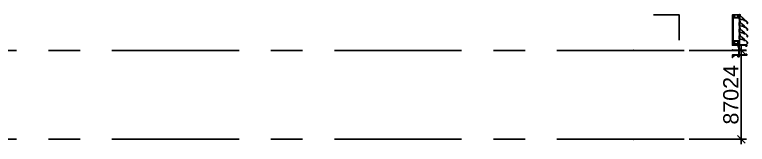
# Model space of a CAD drawing. Header units: millimetres. Extents: x 2519235 to 7246330, y 25937 to 201821.
# Drawn here: x 2646263 to 2653466, y 168630 to 169900 of the extents above; entities that cross this region are included whole.
import ezdxf

# ---------------------------------------------------------------- set-up
doc = ezdxf.new("R2010")
doc.units = ezdxf.units.MM
doc.set_wipeout_variables(frame=1)
doc.linetypes.add('CENTER', pattern=[50.8, 31.75, -6.35, 6.35, -6.35])
doc.linetypes.add('TA_GL_005.00000', pattern=[13.75, 5, -1.25, 1.25, -1.25, 5])
for name, color, linetype in [('000 - 0_SYM_DWG_GRIDLINE_MAIN_COLOR_251', 7, 'Continuous'), ('010 - ASPG_ACCESSORIES_MAIN_COLOR_1', 7, 'Continuous'), ('010 - ASPG_EXTR_DEF_SUB', 7, 'Continuous'), ('010 - ASPG_EXTR_MAIN_COLOR_2', 7, 'Continuous'), ('010 - ASPG_FASTERN_DEF_SUB', 7, 'Continuous'), ('010 - ASPG_FRAMING_CUT_COLOR_4', 7, 'Continuous'), ('010 - ASPG_FRAMING_DEF_SUB', 7, 'Continuous'), ('010 - ASPG_FRAMING_HATCH_', 7, 'Continuous'), ('010 - ASPG_FRAMING_MAIN_COLOR_2', 7, 'Continuous'), ('010 - ASPG_FRAMING_SUB_COLOR_2', 7, 'Continuous'), ('010 - ASPG_FRAMING_WIPEOUT_', 7, 'Continuous'), ('BOLT & SCREW', 7, 'Continuous'), ('Center Line', 7, 'CENTER')]:
    doc.layers.add(name, color=color, linetype=linetype)
doc.layers.add('12-GRID', color=7, linetype='CENTER', lineweight=13)
doc.layers.add('SCREW', color=7, linetype='Continuous', lineweight=5)
doc.styles.add('FAMELINE_FOR_CKST', font='arial.ttf')
doc.styles.add('TA', font='', dxfattribs={"height": 4.5})
doc.styles.get('TA').set_extended_font_data('Cordia New')
doc.dimstyles.new('FAMELINE-CKST_E-E', dxfattribs={"dimtxt": 0.3, "dimasz": 0.15, "dimexe": 0.1, "dimexo": 0.1, "dimgap": 0.05, "dimtad": 1, "dimzin": 0, "dimdsep": 46, "dimtxsty": 'FAMELINE_FOR_CKST', "dimblk1": 'OBLIQUE', "dimblk2": 'OBLIQUE', "dimsah": 1, "dimcen": 0.1, "dimdle": 0.1, "dimclrd": 7, "dimclre": 7, "dimclrt": 7, "dimadec": 0, "dimazin": 0, "dimtfac": 1, "dimtix": 1, "dimtmove": 2, "dimatfit": 3, "dimfxl": 1, "dimtolj": 1, "dimtzin": 0, "dimlwd": -1, "dimlwe": -1, "dimarcsym": 0})
pattern_1 = [(270, (1257419.24324, -520041.6224), (0.65495992507, -1.1344238721), [0.7562825814, -1.5125651628]), (30, (1257419.24324, -520041.6224), (0.65495992936, 1.1344238696), [0.7562825814, -1.5125651628]), (330, (1257419.24324, -520041.6224), (1.30991985442, -2.48e-09), [-1.5125651628, 0.7562825814])]
pattern_2 = [(315, (1257419.4929, -520021.6224), (1.3369313545, 1.3369313545), []), (45, (1257419.4929, -520021.6224), (-1.3369313545, 1.3369313545), [])]
pattern_3 = [(270, (1257419.4425, -520043.9224), (0.65495992507, -1.1344238721), [0.7562825814, -1.5125651628]), (30, (1257419.4425, -520043.9224), (0.65495992936, 1.1344238696), [0.7562825814, -1.5125651628]), (330, (1257419.4425, -520043.9224), (1.30991985442, -2.48e-09), [-1.5125651628, 0.7562825814])]
pattern_4 = [(315, (1257419.1929, -520023.9224), (1.3369313545, 1.3369313545), []), (45, (1257419.1929, -520023.9224), (-1.3369313545, 1.3369313545), [])]

# ---------------------------------------------------------------- blocks, each defined once
blk = doc.blocks.new('*U1097')
at = {"layer": '000 - 0_SYM_DWG_GRIDLINE_MAIN_COLOR_251', "color": 7, "linetype": 'ByBlock', "ltscale": 5}
blk.add_line((10, 0), (-265.69, 0), dxfattribs=at)
at = {"layer": '000 - 0_SYM_DWG_GRIDLINE_MAIN_COLOR_251', "color": 7}
for p in [(-255.69, 0), (0, 0)]:
    blk.add_point(p, dxfattribs=at)
at = {"color": 7, "style": 'TA', "flags": 1}
blk.add_attdef('LOCATION', (6, -6), '', height=4.5, rotation=270, dxfattribs=at)
blk = doc.blocks.new('*U2952')
at = {"layer": '12-GRID', "color": 7, "linetype": 'CENTER'}
for p, q in [((0, -6.2), (0, 2.2)), ((-4.2, -2), (4.2, -2))]:
    blk.add_line(p, q, dxfattribs=at)
at = {"layer": 'BOLT & SCREW', "color": 7}
for p, q in [((-0.6, -1.8), (-1.8, -1.6)), ((-0.6, -2.2), (-1.8, -2.4)), ((-0.5, -1.8), (-0.9, -1.6)), ((-0.5, -2.2), (-0.9, -2.4)), ((-0.2, -1.4), (-0.4, -0.2)), ((-0.2, -1.5), (-0.4, -1.1)), ((-0.2, -2.5), (-0.4, -2.9)), ((-0.2, -2.6), (-0.4, -3.8)), ((0.2, -1.4), (0.4, -0.2)), ((0.2, -1.5), (0.4, -1.1)), ((0.4, -2.9), (0.2, -2.5)), ((0.2, -2.6), (0.4, -3.8)), ((0.5, -1.8), (0.9, -1.6)), ((0.5, -2.2), (0.9, -2.4)), ((0.6, -1.8), (1.8, -1.6)), ((0.6, -2.2), (1.8, -2.4))]:
    blk.add_line(p, q, dxfattribs=at)
for points in [[(-1.8, -1.6), (-0.9, -1.6, 0.414214), (-0.4, -1.1), (-0.4, -0.2), (0.4, -0.2), (0.4, -1.1, 0.414214), (0.9, -1.6), (1.8, -1.6), (1.8, -2.4), (0.9, -2.4, 0.414214), (0.4, -2.9), (0.4, -3.8), (-0.4, -3.8), (-0.4, -2.9, 0.414214), (-0.9, -2.4), (-1.8, -2.4)], [(0.2, -2.5, -0.414214), (0.5, -2.2), (0.6, -2.2), (0.6, -1.8), (0.5, -1.8, -0.414214), (0.2, -1.5), (0.2, -1.4), (-0.2, -1.4), (-0.2, -1.5, -0.414214), (-0.5, -1.8), (-0.6, -1.8), (-0.6, -2.2), (-0.5, -2.2, -0.414214), (-0.2, -2.5), (-0.2, -2.6), (0.2, -2.6)]]:
    blk.add_lwpolyline(points, format="xyb", close=True, dxfattribs=at)
blk.add_circle((0, -2), 3.5, dxfattribs=at)
blk = doc.blocks.new('000_ASPG_TYP_FILES_20260218-010703_FRAME_EXTR_')
at = {"layer": '010 - ASPG_FRAMING_HATCH_'}
h = blk.add_hatch(dxfattribs=at)
h.set_pattern_fill('ANSI32', scale=0.1, angle=180)
edge = h.paths.add_edge_path()
edge.add_line((2, 16), (2, 2))
edge.add_line((2, 2), (39.7, 2))
edge.add_arc((39.7, 1.7), 0.3, 0, 90, ccw=False)
edge.add_line((40, 1.7), (40, 0.3))
edge.add_arc((39.7, 0.3), 0.3, -90, 0, ccw=False)
edge.add_line((39.7, 0), (0.3, 0))
edge.add_arc((0.3, 0.3), 0.3, 180, 270, ccw=False)
edge.add_line((0, 0.3), (0, 17.7))
edge.add_arc((0.3, 17.7), 0.3, 90, 180, ccw=False)
edge.add_line((0.3, 18), (22.6, 18))
edge.add_arc((22.6, 18.5), 0.5, 270, 380.20955)
edge.add_arc((26.2, 19.8), 3.35, 182.06379, 200.20955, ccw=False)
edge.add_arc((23.6, 19.7), 0.76, 2.06379, 182.06379, ccw=False)
edge.add_arc((26.2, 19.8), 1.83, 182.06379, 447.93621)
edge.add_arc((26.3, 22.4), 0.76, 87.93621, 267.93621, ccw=False)
edge.add_arc((26.2, 19.8), 3.35, 69.79045, 87.93621, ccw=False)
edge.add_arc((27.5, 23.4), 0.5, 249.79045, 360)
edge.add_line((28, 23.4), (28, 26.7))
edge.add_line((28, 26.7), (28.5, 27.2))
edge.add_line((28.5, 27.2), (28, 27.7))
edge.add_line((28, 27.7), (28, 38.6))
edge.add_line((28, 38.6), (28.5, 39.1))
edge.add_line((28.5, 39.1), (28, 39.6))
edge.add_line((28, 39.6), (28, 42.9))
edge.add_arc((27.5, 42.9), 0.5, 0, 110.20955)
edge.add_arc((26.2, 46.5), 3.35, 272.06379, 290.20955, ccw=False)
edge.add_arc((26.3, 43.9), 0.76, 92.06379, 272.06379, ccw=False)
edge.add_arc((26.2, 46.5), 1.83, 272.06379, 537.93621)
edge.add_arc((23.6, 46.6), 0.76, 177.93621, 357.93621, ccw=False)
edge.add_arc((26.2, 46.5), 3.35, 159.79045, 177.93621, ccw=False)
edge.add_arc((22.6, 47.8), 0.5, 339.79045, 450)
edge.add_line((22.6, 48.3), (0.3, 48.3))
edge.add_arc((0.3, 48.6), 0.3, 180, 270, ccw=False)
edge.add_line((0, 48.6), (0, 60))
edge.add_arc((0.3, 60), 0.3, 90, 180, ccw=False)
edge.add_line((0.3, 60.3), (5, 60.3))
edge.add_line((5, 60.3), (5, 65))
edge.add_arc((5.3, 65), 0.3, 90, 180, ccw=False)
edge.add_line((5.3, 65.3), (30, 65.3))
edge.add_line((30, 65.3), (30, 63.6))
edge.add_arc((29.7, 63.6), 0.3, -90, 0, ccw=False)
edge.add_line((29.7, 63.3), (7.3, 63.3))
edge.add_arc((7.3, 63), 0.3, 90, 180)
edge.add_line((7, 63), (7, 58.3))
edge.add_line((7, 58.3), (2.3, 58.3))
edge.add_arc((2.3, 58), 0.3, 90, 180)
edge.add_line((2, 58), (2, 50.6))
edge.add_arc((2.3, 50.6), 0.3, 180, 270)
edge.add_line((2.3, 50.3), (29.7, 50.3))
edge.add_arc((29.7, 50), 0.3, 0, 90, ccw=False)
edge.add_line((30, 50), (30, 26.7))
edge.add_line((30, 26.7), (30, 16.3))
edge.add_arc((29.7, 16.3), 0.3, -90, 0, ccw=False)
edge.add_line((29.7, 16), (2, 16))
at = {"layer": '010 - ASPG_FRAMING_CUT_COLOR_4', "color": 7}
blk.add_lwpolyline([(2, 16), (2, 2), (39.7, 2, -0.414214), (40, 1.7), (40, 0.3, -0.414214), (39.7, 0), (0.3, 0, -0.414214), (0, 0.3), (0, 17.7, -0.414214), (0.3, 18), (22.6, 18, 0.52173), (23, 18.7, -0.079342), (22.8, 19.7, -1), (24.3, 19.8, 2.296346), (26.2, 21.7, -1), (26.3, 23.2, -0.079342), (27.3, 23, 0.52173), (28, 23.4), (28, 26.7), (28.5, 27.2), (28, 27.7), (28, 38.6), (28.5, 39.1), (28, 39.6), (28, 42.9, 0.52173), (27.3, 43.3, -0.079342), (26.3, 43.1, -1), (26.2, 44.6, 2.296346), (24.3, 46.5, -1), (22.8, 46.6, -0.079342), (23, 47.6, 0.52173), (22.6, 48.3), (0.3, 48.3, -0.414214), (0, 48.6), (0, 60, -0.414214), (0.3, 60.3), (5, 60.3), (5, 65, -0.414214), (5.3, 65.3), (30, 65.3), (30, 63.6, -0.414214), (29.7, 63.3), (7.3, 63.3, 0.414214), (7, 63), (7, 58.3), (2.3, 58.3, 0.414214), (2, 58), (2, 50.6, 0.414214), (2.3, 50.3), (29.7, 50.3, -0.414214), (30, 50), (30, 26.7), (30, 16.3, -0.414214), (29.7, 16)], format="xyb", close=True, dxfattribs=at)
at = {"color": 7}
for p in [(26.2, 48.5), (26.2, 21.8)]:
    blk.add_blockref('*U2952', p, dxfattribs=at)
blk = doc.blocks.new('*U2949')
at = {"layer": '010 - ASPG_FRAMING_HATCH_', "transparency": 33554585}
h = blk.add_hatch(dxfattribs=at)
h.set_pattern_fill('ANSI32', scale=0.25)
edge = h.paths.add_edge_path()
edge.add_line((2, -50), (2, -75))
edge.add_line((2, -75), (0, -75))
edge.add_line((0, -75), (0, -49))
edge.add_arc((1, -49), 1, 90, 180, ccw=False)
edge.add_line((1, -48), (63, -48))
edge.add_arc((63, -47), 1, 270, 360)
edge.add_line((64, -47), (64, 47))
edge.add_arc((63, 47), 1, 0, 90)
edge.add_line((63, 48), (1, 48))
edge.add_arc((1, 49), 1, 180, 270, ccw=False)
edge.add_line((0, 49), (0, 75))
edge.add_line((0, 75), (2, 75))
edge.add_line((2, 75), (2, 50))
edge.add_line((2, 50), (141, 50))
edge.add_line((141, 50), (141, 41))
edge.add_arc((140, 41), 1, 270, 360, ccw=False)
edge.add_line((140, 40), (132, 40))
edge.add_arc((132, 41), 1, 180, 270, ccw=False)
edge.add_line((131, 41), (131, 47))
edge.add_arc((130, 47), 1, 0, 90)
edge.add_line((130, 48), (67, 48))
edge.add_arc((67, 47), 1, 90, 180)
edge.add_line((66, 47), (66, -47))
edge.add_arc((67, -47), 1, 180, 270)
edge.add_line((67, -48), (130, -48))
edge.add_arc((130, -47), 1, 270, 360)
edge.add_line((131, -47), (131, -41))
edge.add_arc((132, -41), 1, 90, 180, ccw=False)
edge.add_line((132, -40), (140, -40))
edge.add_arc((140, -41), 1, 0, 90, ccw=False)
edge.add_line((141, -41), (141, -50))
edge.add_line((141, -50), (2, -50))
h.paths.add_polyline_path([(139, 48), (139, 42), (133, 42), (133, 48)], flags=16)
h.paths.add_polyline_path([(139, -48), (139, -42), (133, -42), (133, -48)], flags=16)
at = {"layer": '010 - ASPG_FRAMING_HATCH_'}
h = blk.add_hatch(dxfattribs=at)
h.set_pattern_fill('ANSI37', scale=0.595498, angle=-90)
h.set_pattern_definition(pattern_4)
edge = h.paths.add_edge_path()
edge.add_ellipse((11.5, 55), major_axis=(0, -5), ratio=0.644482, start_angle=180, end_angle=360, ccw=False)
edge.add_line((11.5, 60), (2, 60))
edge.add_arc((-7.9, 55), 11.1, -26.79627, 26.79627, ccw=False)
edge.add_line((2, 50), (11.5, 50))
h = blk.add_hatch(dxfattribs=at)
h.set_pattern_fill('HONEY', scale=0.238199, angle=-90)
h.set_pattern_definition(pattern_3)
edge = h.paths.add_edge_path()
edge.add_ellipse((11.8, 55), major_axis=(0, -5), ratio=0.644482, start_angle=0, end_angle=360, ccw=False)
h = blk.add_hatch(dxfattribs=at)
h.set_pattern_fill('HONEY', scale=0.238199, angle=-90)
h.set_pattern_definition(pattern_1)
edge = h.paths.add_edge_path()
edge.add_ellipse((57.5, 55), major_axis=(0, -5), ratio=0.644482, start_angle=0, end_angle=360)
h = blk.add_hatch(dxfattribs=at)
h.set_pattern_fill('ANSI37', scale=0.595498, angle=-90)
h.set_pattern_definition(pattern_2)
edge = h.paths.add_edge_path()
edge.add_ellipse((57.8, 55), major_axis=(0, -5), ratio=0.644482, start_angle=0, end_angle=180)
edge.add_line((57.8, 60), (62, 60))
edge.add_arc((62, 60.3), 0.3, -90, 0)
edge.add_line((62.3, 60.3), (62.3, 61))
edge.add_line((62.3, 61), (61.8, 61.5))
edge.add_line((61.8, 61.5), (62.3, 62))
edge.add_line((62.3, 62), (61.8, 62.5))
edge.add_line((61.8, 62.5), (62.3, 63))
edge.add_line((62.3, 63), (61.8, 63.5))
edge.add_line((61.8, 63.5), (62.3, 64))
edge.add_line((62.3, 64), (62.3, 65))
edge.add_line((62.3, 65), (63.3, 65))
edge.add_line((63.3, 65), (63.8, 65.5))
edge.add_line((63.8, 65.5), (64.3, 65))
edge.add_line((64.3, 65), (64.8, 65.5))
edge.add_line((64.8, 65.5), (65.3, 65))
edge.add_line((65.3, 65), (65.8, 65.5))
edge.add_line((65.8, 65.5), (66.3, 65))
edge.add_line((66.3, 65), (67, 65))
edge.add_arc((67, 65.3), 0.3, -90, 0)
edge.add_line((67.3, 65.3), (67.3, 60))
edge.add_arc((77.2, 55), 11.1, 153.20373, 206.79627)
edge.add_line((67.3, 50), (57.8, 50))
h = blk.add_hatch(dxfattribs=at)
h.set_pattern_fill('ANSI37', scale=0.595498, angle=-90)
h.set_pattern_definition(pattern_4)
edge = h.paths.add_edge_path()
edge.add_ellipse((11.5, -55), major_axis=(0, 5), ratio=0.644482, start_angle=0, end_angle=180)
edge.add_line((11.5, -60), (2, -60))
edge.add_arc((-7.9, -55), 11.1, 333.20373, 386.79627)
edge.add_line((2, -50), (11.5, -50))
h = blk.add_hatch(dxfattribs=at)
h.set_pattern_fill('HONEY', scale=0.238199, angle=-90)
h.set_pattern_definition(pattern_3)
edge = h.paths.add_edge_path()
edge.add_ellipse((11.8, -55), major_axis=(0, 5), ratio=0.644482, start_angle=0, end_angle=360)
h = blk.add_hatch(dxfattribs=at)
h.set_pattern_fill('HONEY', scale=0.238199, angle=-90)
h.set_pattern_definition(pattern_1)
edge = h.paths.add_edge_path()
edge.add_ellipse((57.5, -55), major_axis=(0, 5), ratio=0.644482, start_angle=0, end_angle=360, ccw=False)
h = blk.add_hatch(dxfattribs=at)
h.set_pattern_fill('ANSI37', scale=0.595498, angle=-90)
h.set_pattern_definition(pattern_2)
edge = h.paths.add_edge_path()
edge.add_ellipse((57.8, -55), major_axis=(0, 5), ratio=0.644482, start_angle=180, end_angle=360, ccw=False)
edge.add_line((57.8, -60), (62, -60))
edge.add_arc((62, -60.3), 0.3, 360, 450, ccw=False)
edge.add_line((62.3, -60.3), (62.3, -61))
edge.add_line((62.3, -61), (61.8, -61.5))
edge.add_line((61.8, -61.5), (62.3, -62))
edge.add_line((62.3, -62), (61.8, -62.5))
edge.add_line((61.8, -62.5), (62.3, -63))
edge.add_line((62.3, -63), (61.8, -63.5))
edge.add_line((61.8, -63.5), (62.3, -64))
edge.add_line((62.3, -64), (62.3, -65))
edge.add_line((62.3, -65), (63.3, -65))
edge.add_line((63.3, -65), (63.8, -65.5))
edge.add_line((63.8, -65.5), (64.3, -65))
edge.add_line((64.3, -65), (64.8, -65.5))
edge.add_line((64.8, -65.5), (65.3, -65))
edge.add_line((65.3, -65), (65.8, -65.5))
edge.add_line((65.8, -65.5), (66.3, -65))
edge.add_line((66.3, -65), (67, -65))
edge.add_arc((67, -65.3), 0.3, 360, 450, ccw=False)
edge.add_line((67.3, -65.3), (67.3, -60))
edge.add_arc((77.2, -55), 11.1, 153.20373, 206.79627, ccw=False)
edge.add_line((67.3, -50), (57.8, -50))
at = {"layer": '010 - ASPG_FASTERN_DEF_SUB', "color": 7}
blk.add_point((0, 0), dxfattribs=at)
at = {"layer": '010 - ASPG_FRAMING_CUT_COLOR_4', "color": 7}
blk.add_lwpolyline([(2, -50), (2, -75), (0, -75), (0, -49, -0.414214), (1, -48), (63, -48, 0.414214), (64, -47), (64, 47, 0.414214), (63, 48), (1, 48, -0.414214), (0, 49), (0, 75), (2, 75), (2, 50), (141, 50), (141, 41, -0.414214), (140, 40), (132, 40, -0.414214), (131, 41), (131, 47, 0.414214), (130, 48), (67, 48, 0.414214), (66, 47), (66, -47, 0.414214), (67, -48), (130, -48, 0.414214), (131, -47), (131, -41, -0.414214), (132, -40), (140, -40, -0.414214), (141, -41), (141, -50)], format="xyb", close=True, dxfattribs=at)
for points in [[(139, 48), (139, 42), (133, 42), (133, 48)], [(139, -48), (139, -42), (133, -42), (133, -48)]]:
    blk.add_lwpolyline(points, close=True, dxfattribs=at)
at = {"layer": '010 - ASPG_FRAMING_DEF_SUB', "color": 7, "transparency": 33554508}
blk.add_line((136.5, 0), (-4.5, 0), dxfattribs=at)
at = {"layer": '010 - ASPG_FRAMING_DEF_SUB', "color": 7, "transparency": 33554457}
for points in [[(2, 50), (15, 50), (15, 60), (2, 60)], [(54.3, 50), (67.3, 50), (67.3, 65.5), (54.3, 65.5)], [(2, -50), (15, -50), (15, -60), (2, -60)], [(54.3, -50), (67.3, -50), (67.3, -65.5), (54.3, -65.5)]]:
    blk.add_lwpolyline(points, close=True, dxfattribs=at)
at = {"layer": '010 - ASPG_FRAMING_SUB_COLOR_2', "color": 7}
for points in [[(11.8, 50), (2, 50, 0.238199), (2, 60), (11.8, 60)], [(57.5, 50), (67.3, 50, -0.238199), (67.3, 60), (67.3, 65.3, -0.414214), (67, 65), (66.3, 65), (65.8, 65.5), (65.3, 65), (64.8, 65.5), (64.3, 65), (63.8, 65.5), (63.3, 65), (62.3, 65), (62.3, 64), (61.8, 63.5), (62.3, 63), (61.8, 62.5), (62.3, 62), (61.8, 61.5), (62.3, 61), (62.3, 60.3, -0.414214), (62, 60), (57.5, 60)], [(11.8, -50), (2, -50, -0.238199), (2, -60), (11.8, -60)], [(57.5, -50), (67.3, -50, 0.238199), (67.3, -60), (67.3, -65.3, 0.414214), (67, -65), (66.3, -65), (65.8, -65.5), (65.3, -65), (64.8, -65.5), (64.3, -65), (63.8, -65.5), (63.3, -65), (62.3, -65), (62.3, -64), (61.8, -63.5), (62.3, -63), (61.8, -62.5), (62.3, -62), (61.8, -61.5), (62.3, -61), (62.3, -60.3, 0.414214), (62, -60), (57.5, -60)]]:
    blk.add_lwpolyline(points, format="xyb", dxfattribs=at)
at = {"layer": '010 - ASPG_FRAMING_SUB_COLOR_2', "color": 7, "extrusion": (0, 0, -1)}
for centre, major_axis in [((11.8, 55), (0, -5)), ((57.5, -55), (0, 5))]:
    blk.add_ellipse(centre, major_axis=major_axis, ratio=0.644482, dxfattribs=at)
at = {"layer": '010 - ASPG_FRAMING_SUB_COLOR_2', "color": 7}
for centre, major_axis in [((57.5, 55), (0, -5)), ((11.8, -55), (0, 5))]:
    blk.add_ellipse(centre, major_axis=major_axis, ratio=0.644482, dxfattribs=at)
blk = doc.blocks.new('PZG35-9D5')
at = {"layer": 'Center Line', "color": 7}
blk.add_line((0, 3.7), (0, -10.5), dxfattribs=at)
at = {"layer": 'SCREW', "color": 7}
for p, q in [((-1.4, 0), (-1.4, -1.1)), ((1.4, 0), (1.4, -0.6)), ((-1.9, -1.4), (1.9, -0.9)), ((-1.9, -1.4), (-1.4, -1.1)), ((-1.9, -1.4), (-1.4, -1.7)), ((-1.9, -2.7), (1.9, -2.2)), ((-1.9, -2.7), (-1.4, -2.4)), ((-1.9, -2.7), (-1.4, -3)), ((-1.9, -4), (-1.4, -3.7)), ((-1.9, -4), (-1, -3.9)), ((-1.9, -4), (-1.4, -4.3)), ((-1.4, -1.1), (1.4, -0.6)), ((-1.4, -1.7), (1.4, -1.2)), ((-1.4, -1.7), (-1.4, -2.4)), ((-1.4, -2.4), (1.4, -1.9)), ((-1.4, -3), (1.4, -2.5)), ((-1.4, -3), (-1.4, -3.7)), ((-1.4, -3.7), (-0.8, -3.6)), ((-1.4, -4.3), (-1.4, -8.1)), ((-1.4, -4.3), (-1.2, -4.3)), ((0, -9.5), (-1.4, -8.1)), ((0, -9.5), (1.4, -8.1)), ((0.6, -3.3), (1.4, -3.2)), ((0.7, -3.7), (1.9, -3.5)), ((0.7, -3.9), (1.4, -3.8)), ((0.7, -4.6), (1.4, -4.5)), ((0.7, -5), (1.9, -4.8)), ((0.7, -5.2), (1.4, -5.1)), ((1.9, -0.9), (1.4, -0.6)), ((1.9, -0.9), (1.4, -1.2)), ((1.4, -1.2), (1.4, -1.9)), ((1.9, -2.2), (1.4, -1.9)), ((1.9, -2.2), (1.4, -2.5)), ((1.4, -2.5), (1.4, -3.2)), ((1.9, -3.5), (1.4, -3.2)), ((1.9, -3.5), (1.4, -3.8)), ((1.4, -3.8), (1.4, -4.5)), ((1.9, -4.8), (1.4, -4.5)), ((1.9, -4.8), (1.4, -5.1)), ((1.4, -5.1), (1.4, -8.1))]:
    blk.add_line(p, q, dxfattribs=at)
blk.add_lwpolyline([(0, -9.5), (0.7, -5.2), (0.7, -3.6, 0.417657), (0.4, -3.3, 0.108102), (-0.8, -3.6), (-1.4, -4.7)], format="xyb", dxfattribs=at)
blk = doc.blocks.new('*U2951')
at = {"layer": 'SCREW', "color": 7}
blk.add_lwpolyline([(3, 1.8, 0.09906), (0.8, 2.5), (0.8, 2.3), (-0.8, 2.3), (-0.8, 2.5, 0.09906), (-3, 1.8, 0.266588), (-3.5, 1), (-3.5, 0.2, 0.414214), (-3.3, 0), (3.3, 0, 0.414214), (3.5, 0.2), (3.5, 1, 0.266588)], format="xyb", close=True, dxfattribs=at)
blk.add_blockref('PZG35-9D5', (0, 0), dxfattribs=at)
blk = doc.blocks.new('*U2950')
at = {"color": 7}
blk.add_point((0, 0), dxfattribs=at)
at = {"layer": '010 - ASPG_ACCESSORIES_MAIN_COLOR_1', "color": 7}
blk.add_lwpolyline([(-39.7, -0.6, 0.414214), (-40, -0.9), (-40, -7.4, 0.57735), (-39.7, -7.6), (-36.6, -5.8, 0.767327), (-36.8, -5.3), (-37.9, -5.3, -0.414214), (-38.2, -5), (-38.2, -2.8, -0.414214), (-38, -2.6), (-32.2, -2.6, -0.388879), (-32, -2.8), (-31.8, -4.3, 0.388879), (-31.3, -4.8), (-30.3, -4.8, 0.414214), (-30, -4.5), (-30, -2.9, -0.414214), (-29.7, -2.6), (0.4, -2.6, -0.378969), (3.4, -5.2), (8, -42.5, 0.446593), (11.6, -45.1, -0.489802), (16.1, -48.7), (16.1, -49.4, -0.18248), (15.8, -50, -0.267949), (15.3, -50.2, 1.122115), (15.1, -52.3, 0.405004), (18.1, -49.4), (18.1, -48.7, 0.489805), (11.2, -43.1, -0.446597), (9.9, -42.3), (4.9, -0.8, 0.364176), (4.6, -0.6)], format="xyb", close=True, dxfattribs=at)
at = {"layer": '010 - ASPG_EXTR_DEF_SUB', "color": 7}
for p in [(-40, -0.5), (43.4, -76.9), (43.4, -77.5)]:
    blk.add_point(p, dxfattribs=at)
at = {"layer": '010 - ASPG_EXTR_MAIN_COLOR_2', "color": 7}
blk.add_lwpolyline([(11.4, -48.2), (11.5, -47.4), (12.2, -47.6), (12.3, -46.8, -0.535538), (14.2, -49.2, 0.991572), (15.7, -49.6, 1.157025), (8.8, -48.8, -0.688558), (8.3, -49), (-17.1, -22.2), (-32.3, -6.1), (-32.3, -2.9, 0.414312), (-32.6, -2.6), (-37.5, -2.6, 0.414116), (-37.8, -2.9), (-37.8, -4.3, 0.414214), (-37.5, -4.6), (-36, -4.6, -0.205895), (-35.8, -4.7), (33.2, -77.5), (43.1, -77.5, 0.668179), (43.4, -77), (40.5, -74.2, 0.668179), (40, -74.4), (40, -76), (33.9, -76), (11.9, -52.8, -0.558354), (12.1, -52, 0.766275), (12, -50.4, -0.438583), (10.7, -48.1)], format="xyb", close=True, dxfattribs=at)
at = {"layer": 'SCREW', "color": 7, "rotation": 180}
for p in [(-21.6, -2.5), (-8.2, -2.5)]:
    blk.add_blockref('*U2951', p, dxfattribs=at)
blk = doc.blocks.new('*U1093')
at = {"color": 7}
blk.add_wipeout([(346.3, 4), (60, 4), (60, 69.3), (346.3, 69.3)], dxfattribs=at).dxf.layer = '010 - ASPG_FRAMING_WIPEOUT_'
blk.add_point((60, 69.5), dxfattribs=at)
at = {"layer": '010 - ASPG_FRAMING_MAIN_COLOR_2', "color": 7}
blk.add_lwpolyline([(316.3, 69.3), (90, 69.3), (90, 6), (316.3, 6)], close=True, dxfattribs=at)
at = {"layer": '010 - ASPG_FRAMING_SUB_COLOR_2', "color": 7}
for points in [[(346.3, 4), (60, 4), (60, 69.3), (346.3, 69.3)], [(60, 2), (60, 4), (346.3, 4), (346.3, 2)]]:
    blk.add_lwpolyline(points, close=True, dxfattribs=at)
at = {"color": 7, "rotation": 180}
for p in [(111.3, 69.3), (176.3, 69.3), (241.3, 69.3), (306.3, 69.3)]:
    blk.add_blockref('*U2950', p, dxfattribs=at)
at = {"color": 7, "transparency": 33554559, "xscale": -1, "rotation": 270}
blk.add_blockref('*U2949', (0, 0), dxfattribs=at)
at = {"color": 7}
blk.add_blockref('000_ASPG_TYP_FILES_20260218-010703_FRAME_EXTR_', (60, 4), dxfattribs=at)
at = {"color": 7, "xscale": -1}
blk.add_blockref('000_ASPG_TYP_FILES_20260218-010703_FRAME_EXTR_', (346.3, 4), dxfattribs=at)
blk = doc.blocks.new('_Oblique')
at = {"color": 7, "linetype": 'ByBlock', "lineweight": -2}
blk.add_line((-0.5, -0.5), (0.5, 0.5), dxfattribs=at)
blk = doc.blocks.new('*D1117')
at = {"color": 7, "transparency": 16777216}
for p, q in [((2653406.5, 169600.1), (2653406.5, 168629.8)), ((2652894, 169550.1), (2653456.5, 169550.1)), ((2652894, 168679.8), (2653456.5, 168679.8))]:
    blk.add_line(p, q, dxfattribs=at)
at = {"layer": 'Defpoints', "color": 7, "transparency": 16777216}
for p in [(2652844, 169550.1), (2652844, 168679.8), (2653406.5, 168679.8)]:
    blk.add_point(p, dxfattribs=at)
at = {"color": 7, "transparency": 16777216, "xscale": 75, "yscale": 75, "zscale": 75}
for p, rotation in [((2653406.5, 169550.1), 90), ((2653406.5, 168679.8), 270)]:
    blk.add_blockref('_Oblique', p, dxfattribs=dict(at, rotation=rotation))
at = {"color": 7, "transparency": 16777216, "insert": (2653304.9, 169115), "char_height": 150, "attachment_point": 5, "rotation": 90, "style": 'FAMELINE_FOR_CKST'}
blk.add_mtext('\\A1;87024', dxfattribs=at)

msp = doc.modelspace()

# ---------------------------------------------------------------- linework, layer by layer
at = {"color": 7}
msp.add_lwpolyline([(2652544.17, 169900.071), (2652794.17, 169900.071), (2652794.17, 169652.071)], dxfattribs=at)

# ---------------------------------------------------------------- block references
at = {"color": 7, "xscale": -1, "rotation": 270}
msp.add_blockref('*U1093', (2653319.288, 169553.091), dxfattribs=at)
at = {"layer": '000 - 0_SYM_DWG_GRIDLINE_MAIN_COLOR_251', "color": 7, "linetype": 'TA_GL_005.00000', "xscale": 50, "yscale": 50, "zscale": 50}
for p in [(2652344.004, 169550.072), (2652344.004, 168679.834)]:
    msp.add_blockref('*U1097', p, dxfattribs=at)

# ---------------------------------------------------------------- next in the draw order: dimensions: what is measured, and where the dimension line sits
at = {"color": 7}
dim = msp.add_linear_dim(base=(2653406.504, 168679.834), p1=(2652844.004, 169550.072), p2=(2652844.004, 168679.834), angle=90, dimstyle='FAMELINE-CKST_E-E', override={"dimscale": 500, "dimdec": 0, "dimlfac": 100, "dimclrd": 7, "dimclre": 7, "dimclrt": 7}, dxfattribs=at)
dim.commit()
dim.dimension.update_dxf_attribs({"geometry": '*D1117', "text_midpoint": (2653304.918, 169114.953)})

doc.saveas('drawing.dxf')
